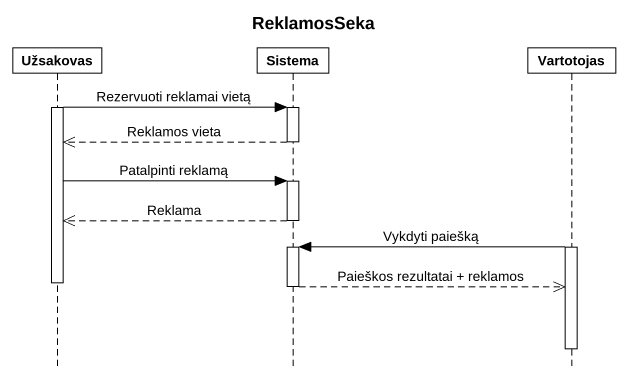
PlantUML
@startuml
title ReklamosSeka
hide footbox
participant Užsakovas
participant Sistema
participant Vartotojas

activate Užsakovas
Užsakovas -> Sistema : Rezervuoti reklamai vietą
activate Sistema
Sistema -->> Užsakovas : Reklamos vieta
deactivate Sistema
Užsakovas -> Sistema : Patalpinti reklamą
activate Sistema
Sistema -->> Užsakovas : Reklama
deactivate Sistema
activate Vartotojas
Vartotojas -> Sistema : Vykdyti paiešką
activate Sistema
deactivate Užsakovas
Sistema -->> Vartotojas : Paieškos rezultatai + reklamos
deactivate Sistema
deactivate Vartotojas
@enduml
